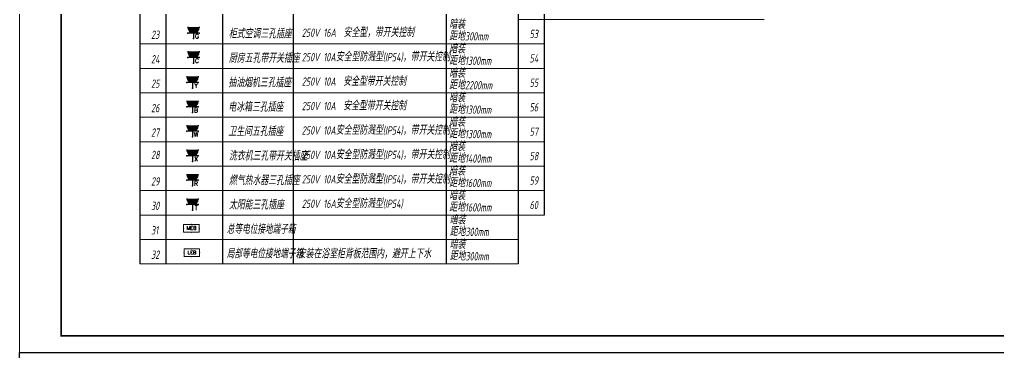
# Model space of a CAD drawing. Extents: x 3002737 to 4077523, y -995787 to -7267.
# Drawn here: x 3032735 to 3091660, y -698787 to -678726 of the extents above; entities that cross this region are included whole.
import ezdxf
from ezdxf.enums import TextEntityAlignment as Align
from ezdxf.xclip import XClip

# ---------------------------------------------------------------- set-up
doc = ezdxf.new("R2010")
doc.units = 0
doc.header["$LTSCALE"] = 1000
doc.header["$MEASUREMENT"] = 0
doc.header["$XCLIPFRAME"] = 2
doc.linetypes.add('DOTE', pattern=[2.42, 2, -0.2, 0.02, -0.2])
doc.layers.get('0').update_dxf_attribs({"linetype": 'CONTINUOUS'})
for name, color, linetype, lineweight in [('DIM', 3, 'CONTINUOUS', 20), ('DOTE', 19, 'DOTE', 9), ('EQUIP-消防', 3, 'CONTINUOUS', 20), ('图框', 147, 'CONTINUOUS', 20)]:
    doc.layers.add(name, color=color, linetype=linetype, lineweight=lineweight)
doc.layers.add('EQUIP-插座', color=3, linetype='CONTINUOUS')
doc.layers.add('TK', color=252, linetype='CONTINUOUS')
doc.layers.add('yichutu', color=7, linetype='CONTINUOUS', true_color=0xffffff, plot=False)
doc.styles.add('_TEL_DIM', font='SIMPLEX', dxfattribs={"width": 0.8, "height": 3.5, "bigfont": 'HZTXT'})
doc.styles.add('HZTXT', font='gbeitc.shx', dxfattribs={"width": 0.8, "height": 400, "bigfont": 'hztxt.shx'})

# ---------------------------------------------------------------- blocks, each defined once
blk = doc.blocks.new('A$C74D73064')
at = {"layer": 'DOTE', "color": 252}
for p, q in [((105680, 54519), (105680, 8149)), ((111130, 54519), (111130, 8149)), ((125240, 54519), (125305, 8149)), ((130240, 54519), (130305, 8149))]:
    blk.add_line(p, q, dxfattribs=at)
blk = doc.blocks.new('$equip$00002389')
for p, q in [((-0.65, 0.65), (-0.65, 0)), ((0.65, 0.65), (-0.65, 0.65)), ((-0.65, 0), (0.65, 0)), ((0.65, 0), (0.65, 0.65))]:
    blk.add_line(p, q)
at = {"const_width": 0.05}
blk.add_lwpolyline([(-0.65, 0.65), (0.65, 0.65), (0.65, 0), (-0.65, 0), (-0.65, 0.65), (0.65, 0.65)], dxfattribs=at)
for p in [(-0.65, 0.325), (0, 0.65), (0, 0), (0.65, 0.325)]:
    blk.add_point(p)
at = {"color": 7, "style": '_TEL_DIM'}
blk.add_attdef('$TEXT$', text='', height=0.3, dxfattribs=at).set_placement((0.006, 0.343), align=Align.MIDDLE_CENTER)
at = {"color": 7, "style": '_TEL_DIM', "flags": 1}
blk.add_attdef('A', text='', height=0.00002, dxfattribs=at).set_placement((0, 0), align=Align.MIDDLE_CENTER)
blk = doc.blocks.new('$equip$00001764')
for p, q in [((-0.5, 1.05), (-0.5, 1)), ((-0.5, 1), (0.5, 1)), ((0.5, 1.05), (0.5, 1)), ((0.5, 0.5), (-0.5, 0.5)), ((0, 0.5), (0, 0))]:
    blk.add_line(p, q)
blk.add_arc((0, 1), 0.5, 180, 0)
for p in [(-0.5, 0.5), (0, 0), (0.5, 0.5)]:
    blk.add_point(p)
for points in [[(0.433, 0.75), (-0.433, 0.75), (0.5, 1), (-0.5, 1)], [(0.25, 0.567), (-0.25, 0.567), (0.433, 0.75), (-0.433, 0.75)], [(0, 0.5), (0, 0.5), (0.25, 0.567), (-0.25, 0.567)]]:
    blk.add_solid(points)
at = {"color": 7, "style": '_TEL_DIM'}
blk.add_attdef('$TEXT$', text='', height=0.4, dxfattribs=at).set_placement((0.303, 0.211), align=Align.MIDDLE_CENTER)
at = {"color": 7, "style": '_TEL_DIM', "flags": 1}
blk.add_attdef('A', text='', height=0.00002, dxfattribs=at).set_placement((0, 0), align=Align.MIDDLE_CENTER)

msp = doc.modelspace()

# ---------------------------------------------------------------- linework, layer by layer
at = {"layer": 'DIM', "color": 2, "linetype": 'Continuous'}
for p, q in [((3062753.2, -678726.5), (3064323.7, -678726.5)), ((3062753.2, -678726.5), (3077565.7, -678726.5)), ((3039969.2, -680198.6), (3062753.2, -680198.6)), ((3062753.2, -680199.2), (3064323.7, -680199.2)), ((3039969.2, -681671.3), (3062753.2, -681671.3)), ((3062753.2, -681671.9), (3064323.7, -681671.9)), ((3039969.2, -683144), (3062753.2, -683144)), ((3062753.2, -683144.5), (3064323.7, -683144.5)), ((3039969.2, -684616.7), (3062753.2, -684616.7)), ((3062753.2, -684617.2), (3064323.7, -684617.2)), ((3039969.2, -686089.4), (3062753.2, -686089.4)), ((3062753.2, -686089.9), (3064323.7, -686089.9)), ((3039969.2, -687562.1), (3062753.2, -687562.1)), ((3062753.2, -687562.6), (3064323.7, -687562.6)), ((3039969.2, -689034.8), (3062753.2, -689034.8)), ((3062753.2, -689035.3), (3064323.7, -689035.3)), ((3039969.2, -690507.5), (3062753.2, -690507.5)), ((3062753.2, -690508), (3064323.7, -690508)), ((3039969.2, -691980.2), (3062753.2, -691980.2)), ((3039969.2, -693452.9), (3062753.2, -693452.9))]:
    msp.add_line(p, q, dxfattribs=at)
at = {"layer": 'TK', "color": 2}
for p, q in [((3039969.2, -644854), (3039969.2, -693452.9)), ((3041539.6, -644854), (3041539.6, -693452.9)), ((3044958, -644854), (3044958, -693452.9)), ((3049211.2, -644854), (3049211.2, -693452.9)), ((3058409.4, -644854), (3058409.4, -693452.9)), ((3062753.2, -644854.5), (3062753.2, -693452.9)), ((3064323.7, -644854.5), (3064323.7, -690508)), ((3062753.2, -646326.7), (3062753.2, -693452.9))]:
    msp.add_line(p, q, dxfattribs=at)
at = {"layer": 'yichutu', "color": 7, "true_color": 0xffffff}
msp.add_lwpolyline([(3032735, -758186.6), (3032735, -698786.6), (3116835, -698786.6), (3116835, -758186.6)], close=True, dxfattribs=at)
at = {"layer": '图框'}
msp.add_lwpolyline([(3032735, -639386.6), (3116835, -639386.6), (3116835, -698786.6), (3032735, -698786.6)], close=True, dxfattribs=at)
at = {"layer": '图框', "const_width": 100}
msp.add_lwpolyline([(3115835, -697786.6), (3115835, -640386.6), (3035235, -640386.6), (3035235, -697786.6)], close=True, dxfattribs=at)

# ---------------------------------------------------------------- block references
ref = msp.add_blockref('A$C74D73064', (2940324.4, -750295.6))
XClip(ref).set_block_clipping_path([(104713.0339338902, 10073.5896271096), (158713.0208014316, 29573.5896259328)])
at = {"layer": 'EQUIP-插座', "xscale": 678.8571428656578, "yscale": 678.8571428656578, "zscale": 678.8571428656578}
for p, values in [((3043210.9, -679877.7), {'$TEXT$': 'G'}), ((3043210.9, -681350.4), {'$TEXT$': 'C'}), ((3043151.8, -682855.4), {'$TEXT$': 'Y'}), ((3043151.8, -684328.1), {'$TEXT$': 'B'}), ((3043151.8, -685800.8), {'$TEXT$': 'W'}), ((3043151.8, -687273.5), {'$TEXT$': 'X'}), ((3043151.8, -688746.2), {'$TEXT$': 'R'}), ((3043151.8, -690218.9), {'$TEXT$': 'T'})]:
    msp.add_blockref('$equip$00001764', p, dxfattribs=at).add_auto_attribs(values)
at = {"layer": 'EQUIP-消防', "color": 7, "xscale": 720, "yscale": 720, "zscale": 720}
for p, values in [((3043080.9, -691538.8), {'$TEXT$': 'MEB'}), ((3043102.2, -693011.5), {'$TEXT$': 'LEB'})]:
    msp.add_blockref('$equip$00002389', p, dxfattribs=at).add_auto_attribs(values)

# ---------------------------------------------------------------- texts
at = {"color": 0, "style": 'HZTXT'}
for s, width, p in [('暗装', 0.7, (3058601.5, -679286.1)), ('23', 0.7, (3040650.5, -679893.8)), ('柜式空调三孔插座', 0.7, (3045334.8, -679849.3)), ('250V 16A  安全型，带开关控制', 0.7, (3049724, -679768.9)), ('53', 0.7, (3063434.6, -679841.9)), ('距地300mm', 0.7, (3058601.5, -679987.7)), ('暗装', 0.7, (3058601.5, -680758.8)), ('24', 0.7, (3040650.5, -681366.4)), ('厨房五孔带开关插座', 0.7, (3045334.8, -681322)), ('250V 10A', 0.7, (3049724, -681241.6)), ('安全型防溅型(IP54)，带开关控制', 0.7, (3051765.6, -681241.6)), ('距地1300mm', 0.7, (3058601.5, -681460.4)), ('54', 0.7, (3063434.6, -681314.6)), ('暗装', 0.7, (3058601.5, -682231.5)), ('25', 0.7, (3040650.5, -682839.1)), ('抽油烟机三孔插座', 0.7, (3045297.6, -682794.7)), ('250V 10A  安全型带开关控制', 0.7, (3049724, -682714.3)), ('距地2200mm', 0.7, (3058601.5, -682933.1)), ('暗装', 0.7, (3058601.5, -683704.1)), ('26', 0.7, (3040650.5, -684311.8)), ('电冰箱三孔插座', 0.7, (3045297.6, -684267.4)), ('250V 10A  安全型带开关控制', 0.7, (3049724, -684187)), ('距地1300mm', 0.7, (3058601.5, -684405.8)), ('暗装', 0.7, (3058601.5, -685176.8)), ('27', 0.7, (3040650.5, -685784.5)), ('卫生间五孔插座', 0.7, (3045297.6, -685740.1)), ('250V 10A', 0.7, (3049724, -685659.7)), ('安全型防溅型(IP54)，带开关控制', 0.7, (3051765.6, -685659.7)), ('距地1300mm', 0.7, (3058601.5, -685878.5)), ('暗装', 0.7, (3058601.5, -686649.5)), ('28', 0.7, (3040650.5, -687131.8)), ('洗衣机三孔带开关插座', 0.7, (3045334.8, -687212.8)), ('250V 10A', 0.7, (3049724, -687132.4)), ('安全型防溅型(IP54)，带开关控制', 0.7, (3051765.6, -687132.4)), ('距地1400mm', 0.7, (3058601.5, -687351.2)), ('暗装', 0.7, (3058601.5, -688122.2)), ('29', 0.7, (3040650.5, -688729.9)), ('燃气热水器三孔插座', 0.7, (3045334.8, -688685.5)), ('250V 10A', 0.7, (3049724, -688605.1)), ('安全型防溅型(IP54)，带开关控制', 0.7, (3051765.6, -688605.1)), ('距地1600mm', 0.7, (3058601.5, -688823.9)), ('暗装', 0.7, (3058601.5, -689594.9)), ('30', 0.7, (3040650.5, -690202.6)), ('太阳能三孔插座', 0.7, (3045334.8, -690158.2)), ('250V 16A', 0.7, (3049724, -690077.8)), ('安全型防溅型(IP54)', 0.7, (3051765.6, -690077.8)), ('距地1600mm', 0.7, (3058601.5, -690296.6)), ('暗装', 0.7, (3058629.4, -691067.6)), ('31', 0.7, (3040650.5, -691675.3)), ('总等电位接地端子箱', 0.68, (3045204.4, -691630.9)), ('距地300mm', 0.7, (3058629.4, -691769.3)), ('暗装', 0.7, (3058629.4, -692540.3)), ('32', 0.7, (3040650.5, -693148)), ('局部等电位接地端子箱', 0.68, (3045204.4, -693103.6)), ('安装在浴室柜背板范围内，避开上下水', 0.7, (3049474.7, -693107.4)), ('距地300mm', 0.7, (3058629.4, -693241.9))]:
    msp.add_text(s, height=500, dxfattribs=dict(at, width=width)).set_placement(p)
at = {"style": 'HZTXT', "width": 0.7}
for s, p in [('55', (3063434.6, -682787.3)), ('56', (3063434.6, -684260)), ('57', (3063434.6, -685732.7)), ('58', (3063434.6, -687205.4)), ('59', (3063434.6, -688678.1)), ('60', (3063434.6, -690150.8))]:
    msp.add_text(s, height=500, dxfattribs=at).set_placement(p)

doc.saveas('drawing.dxf')
